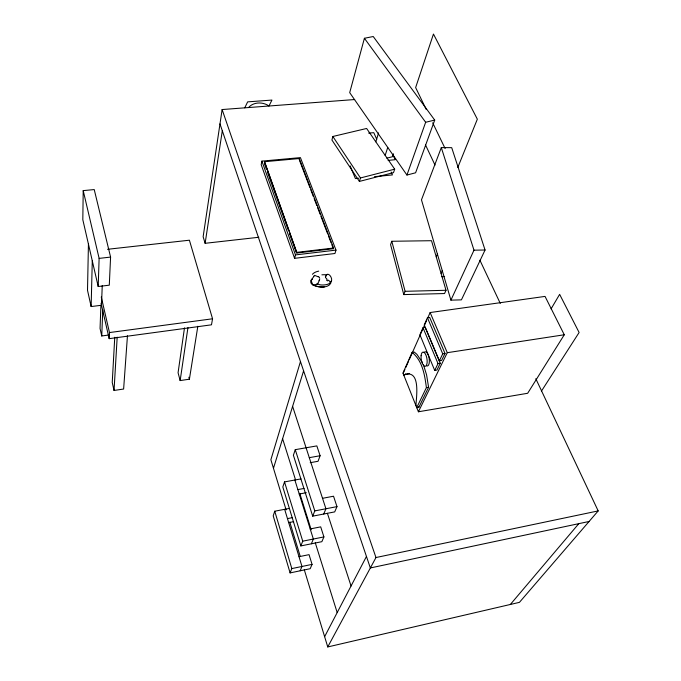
<?xml version="1.0" encoding="UTF-8"?>
<svg xmlns="http://www.w3.org/2000/svg" width="681" height="681" viewBox="0 0 681 681"><rect width="100%" height="100%" fill="white"/><g stroke="black" fill="none" stroke-linecap="round" stroke-linejoin="round"><path stroke-width="1.02" d="M83.21 190.62L82.818 219.716L98.2 286.522L109.292 285.177L110.586 257.086L94.233 189.573L83.21 190.62L99.12 258.388L98.2 286.522M325.382 277.048L325.824 275.796M88.436 244.113L87.508 290.293L91.143 306.561L101.503 305.258L102.244 285.526M91.143 306.561L92.284 260.806M100.907 305.267L100.056 328.463L101.75 335.971L109.003 334.992M101.75 335.971L102.78 309.736M107.504 249.297L189.403 240.206L212.549 318.785L211.485 324.82L109.173 338.661L109.471 332.566L101.273 296.993M114.757 337.257L112.237 382.467L114.042 390.46L123.627 389.03L127.458 335.767M114.042 390.46L117.183 337.155M415.904 405.774C416.338 396.946 421.105 368.438 403.697 374.942L409.545 373.443M184.491 327.85L178.073 372.762L180.15 380.577L189.403 379.198L197.831 326.267M180.15 380.577L187.947 327.604M354.673 99.537L222.125 109.547L203.134 236.758L205.126 243.304L258.823 237.269M205.126 243.304L222.304 130.735M261.896 161.125L261.189 164.691L294.592 258.329L334.95 253.502L335.988 250.106L300.423 157.626L261.896 161.125L295.477 254.907L294.592 258.329M264.517 161.703L296.933 253.009L333.358 248.71L333.562 248.029L299.24 158.537L264.517 161.703L296.933 253.009M299.07 159.252L299.24 158.537M332.856 136.481L331.919 140.014L359.389 181.427L393.507 172.625L394.682 169.169L366.616 128.471L332.856 136.481L360.453 177.954L359.389 181.427M364.412 38.281L349.702 92.642L406.94 175.043L415.597 172.787L434.716 120.086L373.231 36.519L364.412 38.281L425.651 122.265L406.94 175.043M300.466 361.577L270.876 459.743L286.097 509.856M273.464 468.264L303.598 370.839M375.818 141.81L378.593 132.88M385.165 155.379L387.736 147.479M393.38 153.761L392.384 156.758L386.817 158.154M289.57 508.384L274.749 511.21L273.209 515.832L290.097 572.908L310.195 568.703L312.06 564.379L309.055 554.649L299.01 556.709M301.019 478.888L284.513 481.91L282.819 486.983L300.84 545.924L321.858 541.684L323.909 536.917L320.7 526.864L310.187 528.941M310.238 462.68L318.036 461.292L320.104 455.742L316.835 445.902L295.256 449.664L293.392 455.257L312.698 516.164L334.711 511.891L336.984 506.63L333.537 496.219L322.522 498.313M391.796 241.27L390.571 244.641L403.782 294.592L444.54 293.545L446.012 290.285L431.516 240.708L391.796 241.27L405.101 291.306L403.782 294.592M441.314 147.598L421.471 199.848L450.916 300.151L461.42 299.861L485.059 250.012L451.716 147.666L441.314 147.598L473.985 250.191L450.916 300.151M290.097 572.908L291.817 568.584L274.749 511.21M300.84 545.924L302.739 541.174L284.513 481.91M312.698 516.164L314.792 510.903L295.256 449.664M457.794 167.466L477.347 119.184L433.456 34.05L415.64 87.568L426.238 109.488M300.176 570.797L301.972 566.473L284.649 509.32M311.379 543.796L313.354 539.037L294.856 480.02M323.739 514.019L325.927 508.758L292.609 406.378M436.249 256.882L437.44 254.047M441.075 273.404L442.301 270.595M422.552 362.743L416.925 354.358L414.244 352.068L412.09 352.392L402.948 373.052L418.406 411.775L527.664 393.277L564.277 334.771L545.047 296.405L430.137 312.545L427.566 318.333M423.003 327.748L419.905 334.746L434.716 370.43L436.947 370.072L440.267 363.245L425.216 327.425L423.003 327.748L438.011 363.594L434.716 370.43M427.438 317.729L424.254 324.914L439.347 360.828L441.611 360.479L445.016 353.482L429.677 317.414L427.438 317.729L442.735 353.831L439.347 360.828M403.186 373.341L404.897 369.485M405.757 367.553L408.319 361.764M409.179 359.832L426.715 320.266M319.253 280.623L317.669 283.824L316.614 283.951M244.76 107.836L247.646 101.869L271.949 100.073L268.961 106.006C263.045 101.707 253.46 101.792 248.505 107.555M412.09 352.392C422.569 360.726 424.74 375.154 426.4 387.625L416.678 407.732L418.815 407.374L428.596 387.268L426.578 374.899L423.488 364.871M418.406 411.775L447.272 352.69L430.137 312.545M324.624 636.675L366.455 556.462M535.811 378.713L598.182 510.912L519.441 602.353L327.748 646.95L375.972 557.535L222.125 109.547M551.074 308.885L559.637 294.354L579.114 332.498L541.565 390.92M510.358 604.464L578.807 523.655M326.31 275.15C328.651 271.489 333.699 279.525 330.855 281.781M313.762 276.137L314.562 275.32L317.797 276.639A11.713 10.709 -53 0 1 318.146 276.835L318.206 276.869M312.162 279.048L311.03 280.257L312.681 284.82L317.542 286.48A19.792 15.101 16.3 0 0 320.751 286.931C324.777 287.408 331.068 286.199 331.204 281.176M312.443 278.818C305.905 285.237 320.01 287.876 324.556 286.871M360.453 177.954L394.682 169.169M425.651 122.265L434.716 120.086M589.082 521.476L370.345 567.954L219.98 123.882M375.972 557.535L598.182 510.912M291.817 568.584L312.06 564.379M302.739 541.174L323.909 536.917M287.459 518.607L292.404 517.654M288.761 522.616L293.673 521.663M314.792 510.903L336.984 506.63M299.129 494.048L306.305 492.703M297.852 489.596L304.049 488.447M309.293 457.658L320.104 455.742M426.4 387.625L428.596 387.268M438.011 363.594L440.267 363.245M447.272 352.69L564.277 334.771M442.735 353.831L445.016 353.482M109.471 332.566L212.549 318.785M295.477 254.907L335.988 250.106M297.112 252.319L333.562 248.029M99.12 258.388L110.586 257.086M358.598 178.252L355.422 178.567L350.17 165.917M374.448 176.694L392.418 174.923L391.149 172.038M388.11 160.384L395.15 159.72L393.065 155.038M368.634 133.101L373.801 132.667L376.763 139.384M405.101 291.306L446.012 290.285M441.637 276.648L444.633 276.58M473.985 250.191L485.059 250.012M317.763 283.858C320.436 286.497 335.478 284.326 328.157 280.112M327.161 279.38L325.433 277.422M432.69 122.818L445.136 148.543M425.506 144.917L435.023 165.091M479.892 260.193L500.288 303.42M405.518 373.903L405.799 374.61M418.474 406.514L418.815 407.374M299.453 160.231L310 187.76M310.749 189.727L313.388 196.605M314.145 198.571L316.776 205.458M317.533 207.424L320.172 214.302M320.921 216.269L327.706 233.966M328.455 235.932L331.094 242.811M331.851 244.777L333.358 248.71M264.586 164.13L266.373 169.109M267.446 172.089L288.174 229.812M289.604 233.796L296.397 252.702M327.416 513.329L351.055 585.983M282.598 438.717L295.614 480.156M299.742 493.299L311.166 529.69M315.286 542.834L337.189 612.585M289.8 522.029L300.278 556.522M304.279 569.716L327.748 646.95M188.875 377.248L189.403 379.198M101.043 303.232L109.173 338.661M311.404 280.325A12.02 8.019 -50.5 0 1 314.009 276.367M321.883 274.843A9.568 3.022 -0.7 0 1 326.786 274.809M312.434 274.29A16.906 9.653 15.7 0 1 318.708 271.132M313.473 285.033A12.045 3.303 0.1 0 1 317.227 284.343M326.088 276.103A13.926 8.427 65.4 0 1 326.505 275.405M327.612 280.904A13.841 5.823 35 0 1 326.488 280.087M319.287 280.266A11.671 7.5 -38.4 0 1 319.134 280.615M318.359 276.665A3.592 2.639 -28.7 0 1 319.576 277.771M319.738 278.793A3.592 2.639 -28.7 0 1 319.261 280.155M424.144 352.452A7.236 2.903 80.9 0 1 429.124 358.146A7.236 2.903 80.9 0 1 426.468 365.774M421.096 355.703A7.244 2.886 80.9 0 0 425.106 366.361A7.244 2.886 80.9 0 0 426.119 355.525A7.244 2.886 80.9 0 0 421.096 355.703"/></g></svg>
